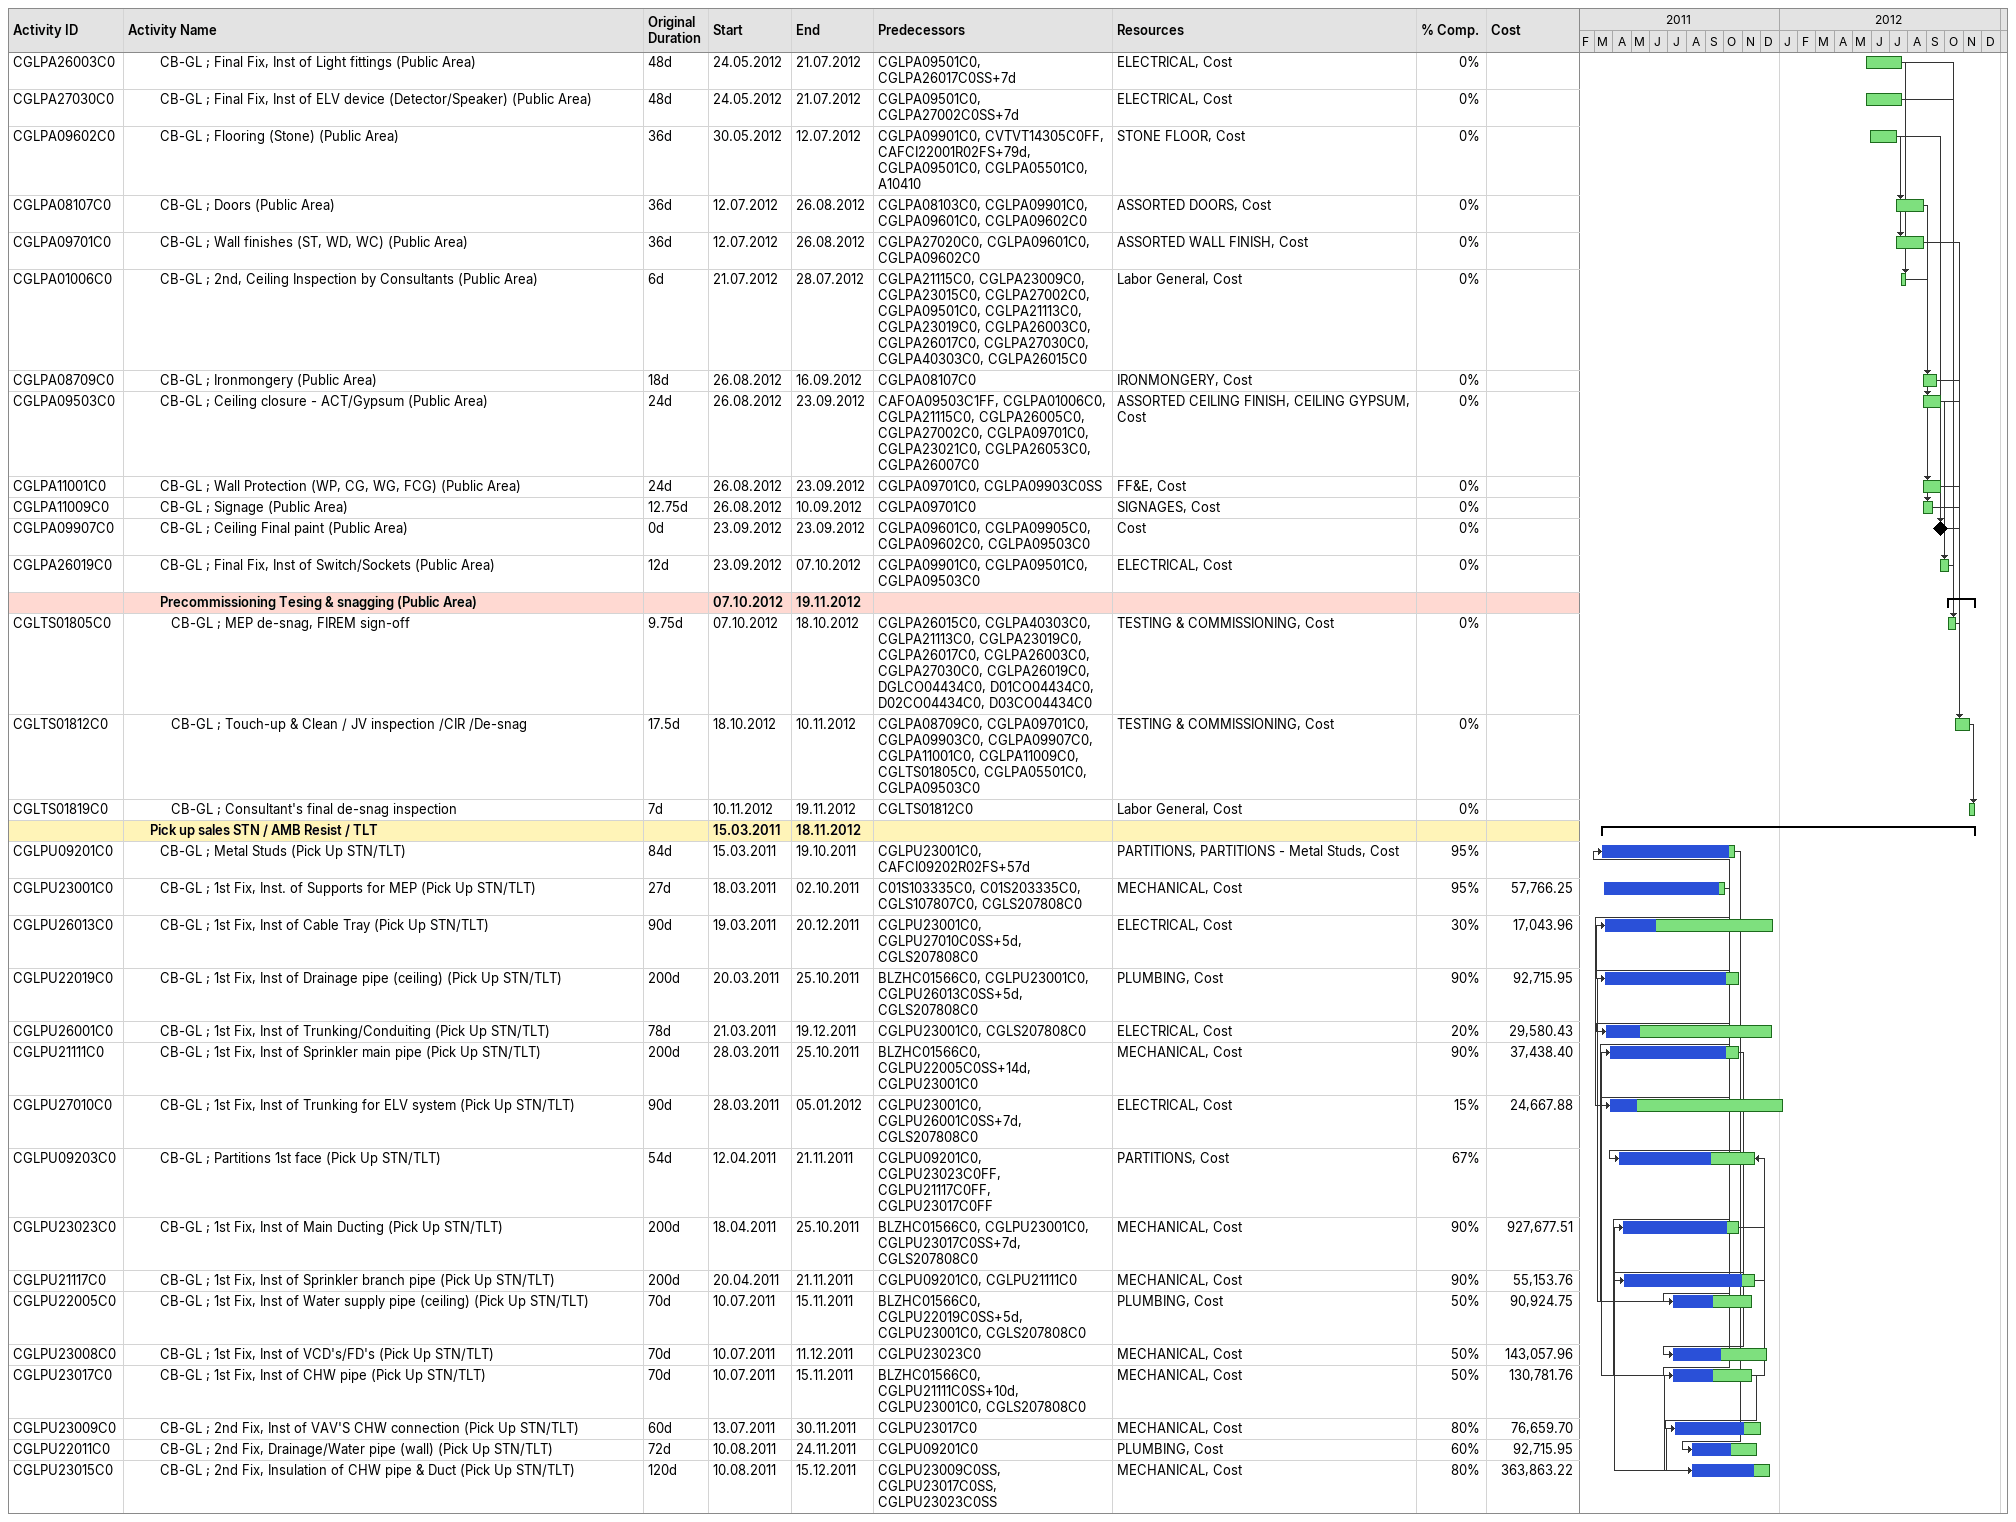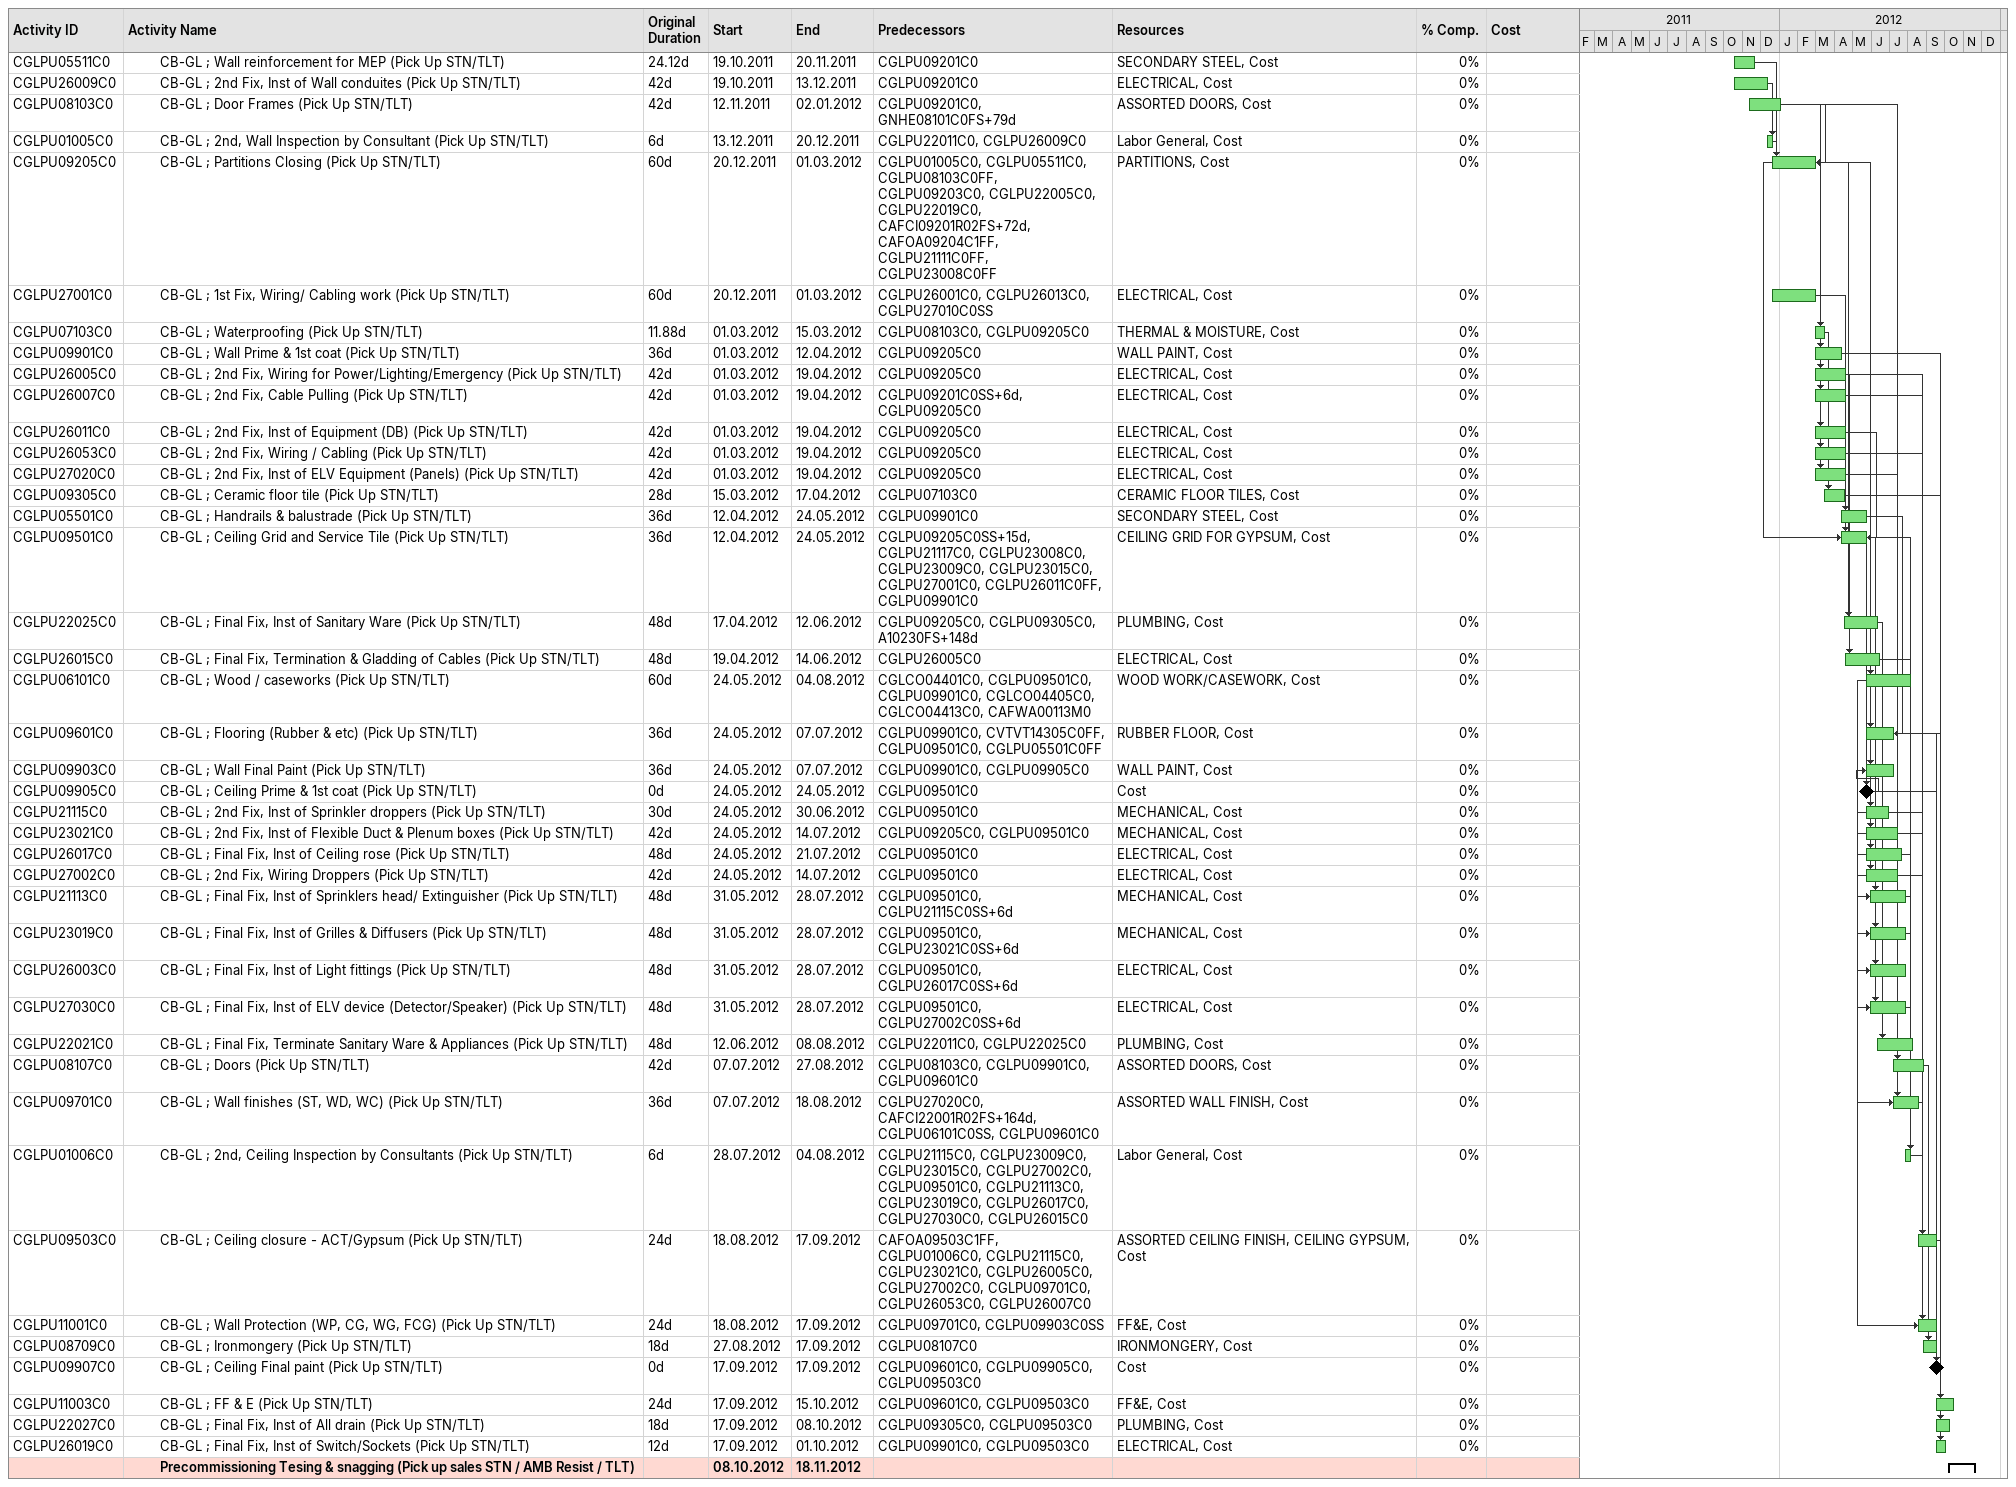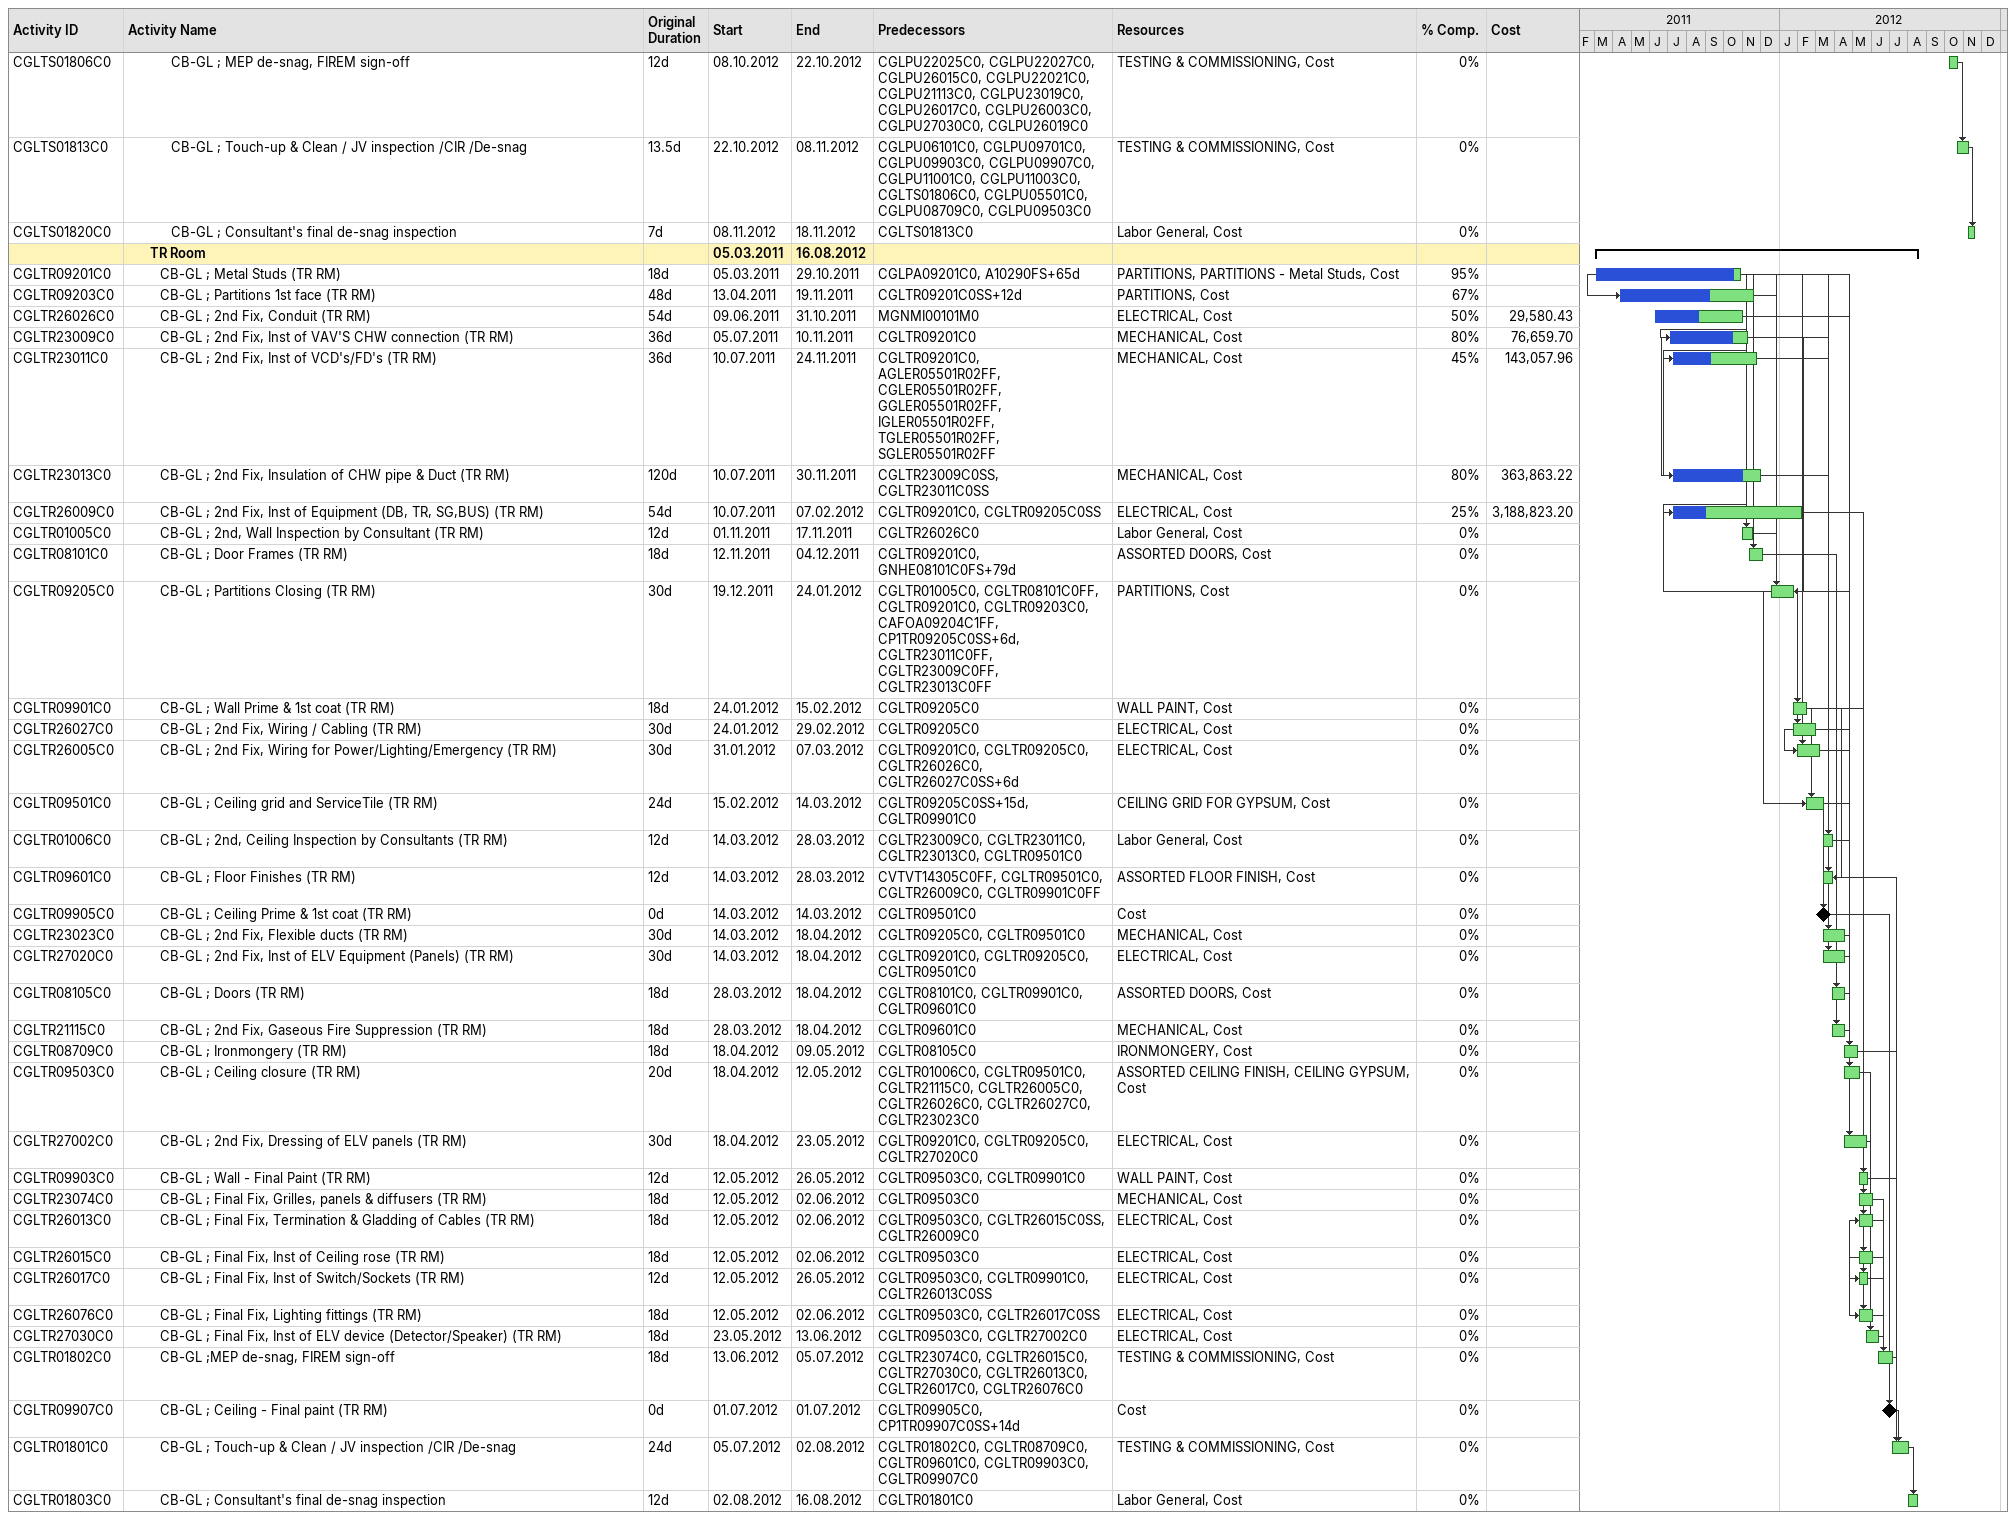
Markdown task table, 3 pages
| ID | Level | Task | Original duration | Start | Finish | Predecessors | Resources | % complete | Cost |
|---|---|---|---|---|---|---|---|---|---|
| CGLPA26003C0 | 4 | CB-GL ; Final Fix, Inst of Light fittings (Public Area) | 48d | 2012-05-24 | 2012-07-21 | CGLPA09501C0, CGLPA26017C0SS+7d | ELECTRICAL, Cost | 0 |  |
| CGLPA27030C0 | 4 | CB-GL ; Final Fix, Inst of ELV device (Detector/Speaker) (Public Area) | 48d | 2012-05-24 | 2012-07-21 | CGLPA09501C0, CGLPA27002C0SS+7d | ELECTRICAL, Cost | 0 |  |
| CGLPA09602C0 | 4 | CB-GL ; Flooring (Stone) (Public Area) | 36d | 2012-05-30 | 2012-07-12 | CGLPA09901C0, CVTVT14305C0FF, CAFCI22001R02FS+79d, CGLPA09501C0, CGLPA05501C0, A10410 | STONE FLOOR, Cost | 0 |  |
| CGLPA08107C0 | 4 | CB-GL ; Doors (Public Area) | 36d | 2012-07-12 | 2012-08-26 | CGLPA08103C0, CGLPA09901C0, CGLPA09601C0, CGLPA09602C0 | ASSORTED DOORS, Cost | 0 |  |
| CGLPA09701C0 | 4 | CB-GL ; Wall finishes (ST, WD, WC) (Public Area) | 36d | 2012-07-12 | 2012-08-26 | CGLPA27020C0, CGLPA09601C0, CGLPA09602C0 | ASSORTED WALL FINISH, Cost | 0 |  |
| CGLPA01006C0 | 4 | CB-GL ; 2nd, Ceiling Inspection by Consultants (Public Area) | 6d | 2012-07-21 | 2012-07-28 | CGLPA21115C0, CGLPA23009C0, CGLPA23015C0, CGLPA27002C0, CGLPA09501C0, CGLPA21113C0, CGLPA23019C0, CGLPA26003C0, CGLPA26017C0, CGLPA27030C0, CGLPA40303C0, CGLPA26015C0 | Labor General, Cost | 0 |  |
| CGLPA08709C0 | 4 | CB-GL ; Ironmongery (Public Area) | 18d | 2012-08-26 | 2012-09-16 | CGLPA08107C0 | IRONMONGERY, Cost | 0 |  |
| CGLPA09503C0 | 4 | CB-GL ; Ceiling closure - ACT/Gypsum (Public Area) | 24d | 2012-08-26 | 2012-09-23 | CAFOA09503C1FF, CGLPA01006C0, CGLPA21115C0, CGLPA26005C0, CGLPA27002C0, CGLPA09701C0, CGLPA23021C0, CGLPA26053C0, CGLPA26007C0 | ASSORTED CEILING FINISH, CEILING GYPSUM, Cost | 0 |  |
| CGLPA11001C0 | 4 | CB-GL ; Wall Protection (WP, CG, WG, FCG) (Public Area) | 24d | 2012-08-26 | 2012-09-23 | CGLPA09701C0, CGLPA09903C0SS | FF&E, Cost | 0 |  |
| CGLPA11009C0 | 4 | CB-GL ; Signage (Public Area) | 12.75d | 2012-08-26 | 2012-09-10 | CGLPA09701C0 | SIGNAGES, Cost | 0 |  |
| CGLPA09907C0 | 4 | CB-GL ; Ceiling Final paint (Public Area) | 0d | 2012-09-23 | 2012-09-23 | CGLPA09601C0, CGLPA09905C0, CGLPA09602C0, CGLPA09503C0 | Cost | 0 |  |
| CGLPA26019C0 | 4 | CB-GL ; Final Fix, Inst of Switch/Sockets (Public Area) | 12d | 2012-09-23 | 2012-10-07 | CGLPA09901C0, CGLPA09501C0, CGLPA09503C0 | ELECTRICAL, Cost | 0 |  |
|  | 4 | **Precommissioning Tesing & snagging (Public Area)** |  | 2012-10-07 | 2012-11-19 |  |  |  |  |
| CGLTS01805C0 | 5 | CB-GL ; MEP de-snag, FIREM sign-off | 9.75d | 2012-10-07 | 2012-10-18 | CGLPA26015C0, CGLPA40303C0, CGLPA21113C0, CGLPA23019C0, CGLPA26017C0, CGLPA26003C0, CGLPA27030C0, CGLPA26019C0, DGLCO04434C0, D01CO04434C0, D02CO04434C0, D03CO04434C0 | TESTING & COMMISSIONING, Cost | 0 |  |
| CGLTS01812C0 | 5 | CB-GL ; Touch-up & Clean / JV inspection /CIR /De-snag | 17.5d | 2012-10-18 | 2012-11-10 | CGLPA08709C0, CGLPA09701C0, CGLPA09903C0, CGLPA09907C0, CGLPA11001C0, CGLPA11009C0, CGLTS01805C0, CGLPA05501C0, CGLPA09503C0 | TESTING & COMMISSIONING, Cost | 0 |  |
| CGLTS01819C0 | 5 | CB-GL ; Consultant's final de-snag inspection | 7d | 2012-11-10 | 2012-11-19 | CGLTS01812C0 | Labor General, Cost | 0 |  |
|  | 3 | **Pick up sales STN / AMB Resist / TLT** |  | 2011-03-15 | 2012-11-18 |  |  |  |  |
| CGLPU09201C0 | 4 | CB-GL ; Metal Studs (Pick Up STN/TLT) | 84d | 2011-03-15 | 2011-10-19 | CGLPU23001C0, CAFCI09202R02FS+57d | PARTITIONS, PARTITIONS - Metal Studs, Cost | 95 |  |
| CGLPU23001C0 | 4 | CB-GL ; 1st Fix, Inst. of Supports for MEP (Pick Up STN/TLT) | 27d | 2011-03-18 | 2011-10-02 | C01S103335C0, C01S203335C0, CGLS107807C0, CGLS207808C0 | MECHANICAL, Cost | 95 | 57766.25 |
| CGLPU26013C0 | 4 | CB-GL ; 1st Fix, Inst of Cable Tray (Pick Up STN/TLT) | 90d | 2011-03-19 | 2011-12-20 | CGLPU23001C0, CGLPU27010C0SS+5d, CGLS207808C0 | ELECTRICAL, Cost | 30 | 17043.96 |
| CGLPU22019C0 | 4 | CB-GL ; 1st Fix, Inst of Drainage pipe (ceiling) (Pick Up STN/TLT) | 200d | 2011-03-20 | 2011-10-25 | BLZHC01566C0, CGLPU23001C0, CGLPU26013C0SS+5d, CGLS207808C0 | PLUMBING, Cost | 90 | 92715.95 |
| CGLPU26001C0 | 4 | CB-GL ; 1st Fix, Inst of Trunking/Conduiting (Pick Up STN/TLT) | 78d | 2011-03-21 | 2011-12-19 | CGLPU23001C0, CGLS207808C0 | ELECTRICAL, Cost | 20 | 29580.43 |
| CGLPU21111C0 | 4 | CB-GL ; 1st Fix, Inst of Sprinkler main pipe (Pick Up STN/TLT) | 200d | 2011-03-28 | 2011-10-25 | BLZHC01566C0, CGLPU22005C0SS+14d, CGLPU23001C0 | MECHANICAL, Cost | 90 | 37438.40 |
| CGLPU27010C0 | 4 | CB-GL ; 1st Fix, Inst of Trunking for ELV system (Pick Up STN/TLT) | 90d | 2011-03-28 | 2012-01-05 | CGLPU23001C0, CGLPU26001C0SS+7d, CGLS207808C0 | ELECTRICAL, Cost | 15 | 24667.88 |
| CGLPU09203C0 | 4 | CB-GL ; Partitions 1st face (Pick Up STN/TLT) | 54d | 2011-04-12 | 2011-11-21 | CGLPU09201C0, CGLPU23023C0FF, CGLPU21117C0FF, CGLPU23017C0FF | PARTITIONS, Cost | 67 |  |
| CGLPU23023C0 | 4 | CB-GL ; 1st Fix, Inst of Main Ducting (Pick Up STN/TLT) | 200d | 2011-04-18 | 2011-10-25 | BLZHC01566C0, CGLPU23001C0, CGLPU23017C0SS+7d, CGLS207808C0 | MECHANICAL, Cost | 90 | 927677.51 |
| CGLPU21117C0 | 4 | CB-GL ; 1st Fix, Inst of Sprinkler branch pipe (Pick Up STN/TLT) | 200d | 2011-04-20 | 2011-11-21 | CGLPU09201C0, CGLPU21111C0 | MECHANICAL, Cost | 90 | 55153.76 |
| CGLPU22005C0 | 4 | CB-GL ; 1st Fix, Inst of Water supply pipe (ceiling) (Pick Up STN/TLT) | 70d | 2011-07-10 | 2011-11-15 | BLZHC01566C0, CGLPU22019C0SS+5d, CGLPU23001C0, CGLS207808C0 | PLUMBING, Cost | 50 | 90924.75 |
| CGLPU23008C0 | 4 | CB-GL ; 1st Fix, Inst of VCD's/FD's (Pick Up STN/TLT) | 70d | 2011-07-10 | 2011-12-11 | CGLPU23023C0 | MECHANICAL, Cost | 50 | 143057.96 |
| CGLPU23017C0 | 4 | CB-GL ; 1st Fix, Inst of CHW pipe (Pick Up STN/TLT) | 70d | 2011-07-10 | 2011-11-15 | BLZHC01566C0, CGLPU21111C0SS+10d, CGLPU23001C0, CGLS207808C0 | MECHANICAL, Cost | 50 | 130781.76 |
| CGLPU23009C0 | 4 | CB-GL ; 2nd Fix, Inst of VAV'S CHW connection (Pick Up STN/TLT) | 60d | 2011-07-13 | 2011-11-30 | CGLPU23017C0 | MECHANICAL, Cost | 80 | 76659.70 |
| CGLPU22011C0 | 4 | CB-GL ; 2nd Fix, Drainage/Water pipe (wall) (Pick Up STN/TLT) | 72d | 2011-08-10 | 2011-11-24 | CGLPU09201C0 | PLUMBING, Cost | 60 | 92715.95 |
| CGLPU23015C0 | 4 | CB-GL ; 2nd Fix, Insulation of CHW pipe & Duct (Pick Up STN/TLT) | 120d | 2011-08-10 | 2011-12-15 | CGLPU23009C0SS, CGLPU23017C0SS, CGLPU23023C0SS | MECHANICAL, Cost | 80 | 363863.22 |
| CGLPU05511C0 | 4 | CB-GL ; Wall reinforcement for MEP (Pick Up STN/TLT) | 24.12d | 2011-10-19 | 2011-11-20 | CGLPU09201C0 | SECONDARY STEEL, Cost | 0 |  |
| CGLPU26009C0 | 4 | CB-GL ; 2nd Fix, Inst of Wall conduites (Pick Up STN/TLT) | 42d | 2011-10-19 | 2011-12-13 | CGLPU09201C0 | ELECTRICAL, Cost | 0 |  |
| CGLPU08103C0 | 4 | CB-GL ; Door Frames (Pick Up STN/TLT) | 42d | 2011-11-12 | 2012-01-02 | CGLPU09201C0, GNHE08101C0FS+79d | ASSORTED DOORS, Cost | 0 |  |
| CGLPU01005C0 | 4 | CB-GL ; 2nd, Wall Inspection by Consultant (Pick Up STN/TLT) | 6d | 2011-12-13 | 2011-12-20 | CGLPU22011C0, CGLPU26009C0 | Labor General, Cost | 0 |  |
| CGLPU09205C0 | 4 | CB-GL ; Partitions Closing (Pick Up STN/TLT) | 60d | 2011-12-20 | 2012-03-01 | CGLPU01005C0, CGLPU05511C0, CGLPU08103C0FF, CGLPU09203C0, CGLPU22005C0, CGLPU22019C0, CAFCI09201R02FS+72d, CAFOA09204C1FF, CGLPU21111C0FF, CGLPU23008C0FF | PARTITIONS, Cost | 0 |  |
| CGLPU27001C0 | 4 | CB-GL ; 1st Fix, Wiring/ Cabling work (Pick Up STN/TLT) | 60d | 2011-12-20 | 2012-03-01 | CGLPU26001C0, CGLPU26013C0, CGLPU27010C0SS | ELECTRICAL, Cost | 0 |  |
| CGLPU07103C0 | 4 | CB-GL ; Waterproofing (Pick Up STN/TLT) | 11.88d | 2012-03-01 | 2012-03-15 | CGLPU08103C0, CGLPU09205C0 | THERMAL & MOISTURE, Cost | 0 |  |
| CGLPU09901C0 | 4 | CB-GL ; Wall Prime & 1st coat (Pick Up STN/TLT) | 36d | 2012-03-01 | 2012-04-12 | CGLPU09205C0 | WALL PAINT, Cost | 0 |  |
| CGLPU26005C0 | 4 | CB-GL ; 2nd Fix, Wiring for Power/Lighting/Emergency (Pick Up STN/TLT) | 42d | 2012-03-01 | 2012-04-19 | CGLPU09205C0 | ELECTRICAL, Cost | 0 |  |
| CGLPU26007C0 | 4 | CB-GL ; 2nd Fix, Cable Pulling (Pick Up STN/TLT) | 42d | 2012-03-01 | 2012-04-19 | CGLPU09201C0SS+6d, CGLPU09205C0 | ELECTRICAL, Cost | 0 |  |
| CGLPU26011C0 | 4 | CB-GL ; 2nd Fix, Inst of Equipment (DB) (Pick Up STN/TLT) | 42d | 2012-03-01 | 2012-04-19 | CGLPU09205C0 | ELECTRICAL, Cost | 0 |  |
| CGLPU26053C0 | 4 | CB-GL ; 2nd Fix, Wiring / Cabling (Pick Up STN/TLT) | 42d | 2012-03-01 | 2012-04-19 | CGLPU09205C0 | ELECTRICAL, Cost | 0 |  |
| CGLPU27020C0 | 4 | CB-GL ; 2nd Fix, Inst of ELV Equipment (Panels) (Pick Up STN/TLT) | 42d | 2012-03-01 | 2012-04-19 | CGLPU09205C0 | ELECTRICAL, Cost | 0 |  |
| CGLPU09305C0 | 4 | CB-GL ; Ceramic floor tile (Pick Up STN/TLT) | 28d | 2012-03-15 | 2012-04-17 | CGLPU07103C0 | CERAMIC FLOOR TILES, Cost | 0 |  |
| CGLPU05501C0 | 4 | CB-GL ; Handrails & balustrade (Pick Up STN/TLT) | 36d | 2012-04-12 | 2012-05-24 | CGLPU09901C0 | SECONDARY STEEL, Cost | 0 |  |
| CGLPU09501C0 | 4 | CB-GL ; Ceiling Grid and Service Tile (Pick Up STN/TLT) | 36d | 2012-04-12 | 2012-05-24 | CGLPU09205C0SS+15d, CGLPU21117C0, CGLPU23008C0, CGLPU23009C0, CGLPU23015C0, CGLPU27001C0, CGLPU26011C0FF, CGLPU09901C0 | CEILING GRID FOR GYPSUM, Cost | 0 |  |
| CGLPU22025C0 | 4 | CB-GL ; Final Fix, Inst of Sanitary Ware (Pick Up STN/TLT) | 48d | 2012-04-17 | 2012-06-12 | CGLPU09205C0, CGLPU09305C0, A10230FS+148d | PLUMBING, Cost | 0 |  |
| CGLPU26015C0 | 4 | CB-GL ; Final Fix, Termination & Gladding of Cables (Pick Up STN/TLT) | 48d | 2012-04-19 | 2012-06-14 | CGLPU26005C0 | ELECTRICAL, Cost | 0 |  |
| CGLPU06101C0 | 4 | CB-GL ; Wood / caseworks (Pick Up STN/TLT) | 60d | 2012-05-24 | 2012-08-04 | CGLCO04401C0, CGLPU09501C0, CGLPU09901C0, CGLCO04405C0, CGLCO04413C0, CAFWA00113M0 | WOOD WORK/CASEWORK, Cost | 0 |  |
| CGLPU09601C0 | 4 | CB-GL ; Flooring (Rubber & etc) (Pick Up STN/TLT) | 36d | 2012-05-24 | 2012-07-07 | CGLPU09901C0, CVTVT14305C0FF, CGLPU09501C0, CGLPU05501C0FF | RUBBER FLOOR, Cost | 0 |  |
| CGLPU09903C0 | 4 | CB-GL ; Wall Final Paint (Pick Up STN/TLT) | 36d | 2012-05-24 | 2012-07-07 | CGLPU09901C0, CGLPU09905C0 | WALL PAINT, Cost | 0 |  |
| CGLPU09905C0 | 4 | CB-GL ; Ceiling Prime & 1st coat (Pick Up STN/TLT) | 0d | 2012-05-24 | 2012-05-24 | CGLPU09501C0 | Cost | 0 |  |
| CGLPU21115C0 | 4 | CB-GL ; 2nd Fix, Inst of Sprinkler droppers (Pick Up STN/TLT) | 30d | 2012-05-24 | 2012-06-30 | CGLPU09501C0 | MECHANICAL, Cost | 0 |  |
| CGLPU23021C0 | 4 | CB-GL ; 2nd Fix, Inst of Flexible Duct & Plenum boxes (Pick Up STN/TLT) | 42d | 2012-05-24 | 2012-07-14 | CGLPU09205C0, CGLPU09501C0 | MECHANICAL, Cost | 0 |  |
| CGLPU26017C0 | 4 | CB-GL ; Final Fix, Inst of Ceiling rose (Pick Up STN/TLT) | 48d | 2012-05-24 | 2012-07-21 | CGLPU09501C0 | ELECTRICAL, Cost | 0 |  |
| CGLPU27002C0 | 4 | CB-GL ; 2nd Fix, Wiring Droppers (Pick Up STN/TLT) | 42d | 2012-05-24 | 2012-07-14 | CGLPU09501C0 | ELECTRICAL, Cost | 0 |  |
| CGLPU21113C0 | 4 | CB-GL ; Final Fix, Inst of Sprinklers head/ Extinguisher (Pick Up STN/TLT) | 48d | 2012-05-31 | 2012-07-28 | CGLPU09501C0, CGLPU21115C0SS+6d | MECHANICAL, Cost | 0 |  |
| CGLPU23019C0 | 4 | CB-GL ; Final Fix, Inst of Grilles & Diffusers (Pick Up STN/TLT) | 48d | 2012-05-31 | 2012-07-28 | CGLPU09501C0, CGLPU23021C0SS+6d | MECHANICAL, Cost | 0 |  |
| CGLPU26003C0 | 4 | CB-GL ; Final Fix, Inst of Light fittings (Pick Up STN/TLT) | 48d | 2012-05-31 | 2012-07-28 | CGLPU09501C0, CGLPU26017C0SS+6d | ELECTRICAL, Cost | 0 |  |
| CGLPU27030C0 | 4 | CB-GL ; Final Fix, Inst of ELV device (Detector/Speaker) (Pick Up STN/TLT) | 48d | 2012-05-31 | 2012-07-28 | CGLPU09501C0, CGLPU27002C0SS+6d | ELECTRICAL, Cost | 0 |  |
| CGLPU22021C0 | 4 | CB-GL ; Final Fix, Terminate Sanitary Ware & Appliances (Pick Up STN/TLT) | 48d | 2012-06-12 | 2012-08-08 | CGLPU22011C0, CGLPU22025C0 | PLUMBING, Cost | 0 |  |
| CGLPU08107C0 | 4 | CB-GL ; Doors (Pick Up STN/TLT) | 42d | 2012-07-07 | 2012-08-27 | CGLPU08103C0, CGLPU09901C0, CGLPU09601C0 | ASSORTED DOORS, Cost | 0 |  |
| CGLPU09701C0 | 4 | CB-GL ; Wall finishes (ST, WD, WC) (Pick Up STN/TLT) | 36d | 2012-07-07 | 2012-08-18 | CGLPU27020C0, CAFCI22001R02FS+164d, CGLPU06101C0SS, CGLPU09601C0 | ASSORTED WALL FINISH, Cost | 0 |  |
| CGLPU01006C0 | 4 | CB-GL ; 2nd, Ceiling Inspection by Consultants (Pick Up STN/TLT) | 6d | 2012-07-28 | 2012-08-04 | CGLPU21115C0, CGLPU23009C0, CGLPU23015C0, CGLPU27002C0, CGLPU09501C0, CGLPU21113C0, CGLPU23019C0, CGLPU26017C0, CGLPU27030C0, CGLPU26015C0 | Labor General, Cost | 0 |  |
| CGLPU09503C0 | 4 | CB-GL ; Ceiling closure - ACT/Gypsum (Pick Up STN/TLT) | 24d | 2012-08-18 | 2012-09-17 | CAFOA09503C1FF, CGLPU01006C0, CGLPU21115C0, CGLPU23021C0, CGLPU26005C0, CGLPU27002C0, CGLPU09701C0, CGLPU26053C0, CGLPU26007C0 | ASSORTED CEILING FINISH, CEILING GYPSUM, Cost | 0 |  |
| CGLPU11001C0 | 4 | CB-GL ; Wall Protection (WP, CG, WG, FCG) (Pick Up STN/TLT) | 24d | 2012-08-18 | 2012-09-17 | CGLPU09701C0, CGLPU09903C0SS | FF&E, Cost | 0 |  |
| CGLPU08709C0 | 4 | CB-GL ; Ironmongery (Pick Up STN/TLT) | 18d | 2012-08-27 | 2012-09-17 | CGLPU08107C0 | IRONMONGERY, Cost | 0 |  |
| CGLPU09907C0 | 4 | CB-GL ; Ceiling Final paint (Pick Up STN/TLT) | 0d | 2012-09-17 | 2012-09-17 | CGLPU09601C0, CGLPU09905C0, CGLPU09503C0 | Cost | 0 |  |
| CGLPU11003C0 | 4 | CB-GL ; FF & E (Pick Up STN/TLT) | 24d | 2012-09-17 | 2012-10-15 | CGLPU09601C0, CGLPU09503C0 | FF&E, Cost | 0 |  |
| CGLPU22027C0 | 4 | CB-GL ; Final Fix, Inst of All drain (Pick Up STN/TLT) | 18d | 2012-09-17 | 2012-10-08 | CGLPU09305C0, CGLPU09503C0 | PLUMBING, Cost | 0 |  |
| CGLPU26019C0 | 4 | CB-GL ; Final Fix, Inst of Switch/Sockets (Pick Up STN/TLT) | 12d | 2012-09-17 | 2012-10-01 | CGLPU09901C0, CGLPU09503C0 | ELECTRICAL, Cost | 0 |  |
|  | 4 | **Precommissioning Tesing & snagging (Pick up sales STN / AMB Resist / TLT)** |  | 2012-10-08 | 2012-11-18 |  |  |  |  |
| CGLTS01806C0 | 5 | CB-GL ; MEP de-snag, FIREM sign-off | 12d | 2012-10-08 | 2012-10-22 | CGLPU22025C0, CGLPU22027C0, CGLPU26015C0, CGLPU22021C0, CGLPU21113C0, CGLPU23019C0, CGLPU26017C0, CGLPU26003C0, CGLPU27030C0, CGLPU26019C0 | TESTING & COMMISSIONING, Cost | 0 |  |
| CGLTS01813C0 | 5 | CB-GL ; Touch-up & Clean / JV inspection /CIR /De-snag | 13.5d | 2012-10-22 | 2012-11-08 | CGLPU06101C0, CGLPU09701C0, CGLPU09903C0, CGLPU09907C0, CGLPU11001C0, CGLPU11003C0, CGLTS01806C0, CGLPU05501C0, CGLPU08709C0, CGLPU09503C0 | TESTING & COMMISSIONING, Cost | 0 |  |
| CGLTS01820C0 | 5 | CB-GL ; Consultant's final de-snag inspection | 7d | 2012-11-08 | 2012-11-18 | CGLTS01813C0 | Labor General, Cost | 0 |  |
|  | 3 | **TR Room** |  | 2011-03-05 | 2012-08-16 |  |  |  |  |
| CGLTR09201C0 | 4 | CB-GL ; Metal Studs (TR RM) | 18d | 2011-03-05 | 2011-10-29 | CGLPA09201C0, A10290FS+65d | PARTITIONS, PARTITIONS - Metal Studs, Cost | 95 |  |
| CGLTR09203C0 | 4 | CB-GL ; Partitions 1st face (TR RM) | 48d | 2011-04-13 | 2011-11-19 | CGLTR09201C0SS+12d | PARTITIONS, Cost | 67 |  |
| CGLTR26026C0 | 4 | CB-GL ; 2nd Fix, Conduit (TR RM) | 54d | 2011-06-09 | 2011-10-31 | MGNMI00101M0 | ELECTRICAL, Cost | 50 | 29580.43 |
| CGLTR23009C0 | 4 | CB-GL ; 2nd Fix, Inst of VAV'S CHW connection (TR RM) | 36d | 2011-07-05 | 2011-11-10 | CGLTR09201C0 | MECHANICAL, Cost | 80 | 76659.70 |
| CGLTR23011C0 | 4 | CB-GL ; 2nd Fix, Inst of VCD's/FD's (TR RM) | 36d | 2011-07-10 | 2011-11-24 | CGLTR09201C0, AGLER05501R02FF, CGLER05501R02FF, GGLER05501R02FF, IGLER05501R02FF, TGLER05501R02FF, SGLER05501R02FF | MECHANICAL, Cost | 45 | 143057.96 |
| CGLTR23013C0 | 4 | CB-GL ; 2nd Fix, Insulation of CHW pipe & Duct (TR RM) | 120d | 2011-07-10 | 2011-11-30 | CGLTR23009C0SS, CGLTR23011C0SS | MECHANICAL, Cost | 80 | 363863.22 |
| CGLTR26009C0 | 4 | CB-GL ; 2nd Fix, Inst of Equipment (DB, TR, SG,BUS) (TR RM) | 54d | 2011-07-10 | 2012-02-07 | CGLTR09201C0, CGLTR09205C0SS | ELECTRICAL, Cost | 25 | 3188823.20 |
| CGLTR01005C0 | 4 | CB-GL ; 2nd, Wall Inspection by Consultant (TR RM) | 12d | 2011-11-01 | 2011-11-17 | CGLTR26026C0 | Labor General, Cost | 0 |  |
| CGLTR08101C0 | 4 | CB-GL ; Door Frames (TR RM) | 18d | 2011-11-12 | 2011-12-04 | CGLTR09201C0, GNHE08101C0FS+79d | ASSORTED DOORS, Cost | 0 |  |
| CGLTR09205C0 | 4 | CB-GL ; Partitions Closing (TR RM) | 30d | 2011-12-19 | 2012-01-24 | CGLTR01005C0, CGLTR08101C0FF, CGLTR09201C0, CGLTR09203C0, CAFOA09204C1FF, CP1TR09205C0SS+6d, CGLTR23011C0FF, CGLTR23009C0FF, CGLTR23013C0FF | PARTITIONS, Cost | 0 |  |
| CGLTR09901C0 | 4 | CB-GL ; Wall Prime & 1st coat (TR RM) | 18d | 2012-01-24 | 2012-02-15 | CGLTR09205C0 | WALL PAINT, Cost | 0 |  |
| CGLTR26027C0 | 4 | CB-GL ; 2nd Fix, Wiring / Cabling (TR RM) | 30d | 2012-01-24 | 2012-02-29 | CGLTR09205C0 | ELECTRICAL, Cost | 0 |  |
| CGLTR26005C0 | 4 | CB-GL ; 2nd Fix, Wiring for Power/Lighting/Emergency (TR RM) | 30d | 2012-01-31 | 2012-03-07 | CGLTR09201C0, CGLTR09205C0, CGLTR26026C0, CGLTR26027C0SS+6d | ELECTRICAL, Cost | 0 |  |
| CGLTR09501C0 | 4 | CB-GL ; Ceiling grid and ServiceTile (TR RM) | 24d | 2012-02-15 | 2012-03-14 | CGLTR09205C0SS+15d, CGLTR09901C0 | CEILING GRID FOR GYPSUM, Cost | 0 |  |
| CGLTR01006C0 | 4 | CB-GL ; 2nd, Ceiling Inspection by Consultants (TR RM) | 12d | 2012-03-14 | 2012-03-28 | CGLTR23009C0, CGLTR23011C0, CGLTR23013C0, CGLTR09501C0 | Labor General, Cost | 0 |  |
| CGLTR09601C0 | 4 | CB-GL ; Floor Finishes (TR RM) | 12d | 2012-03-14 | 2012-03-28 | CVTVT14305C0FF, CGLTR09501C0, CGLTR26009C0, CGLTR09901C0FF | ASSORTED FLOOR FINISH, Cost | 0 |  |
| CGLTR09905C0 | 4 | CB-GL ; Ceiling Prime & 1st coat (TR RM) | 0d | 2012-03-14 | 2012-03-14 | CGLTR09501C0 | Cost | 0 |  |
| CGLTR23023C0 | 4 | CB-GL ; 2nd Fix, Flexible ducts (TR RM) | 30d | 2012-03-14 | 2012-04-18 | CGLTR09205C0, CGLTR09501C0 | MECHANICAL, Cost | 0 |  |
| CGLTR27020C0 | 4 | CB-GL ; 2nd Fix, Inst of ELV Equipment (Panels) (TR RM) | 30d | 2012-03-14 | 2012-04-18 | CGLTR09201C0, CGLTR09205C0, CGLTR09501C0 | ELECTRICAL, Cost | 0 |  |
| CGLTR08105C0 | 4 | CB-GL ; Doors (TR RM) | 18d | 2012-03-28 | 2012-04-18 | CGLTR08101C0, CGLTR09901C0, CGLTR09601C0 | ASSORTED DOORS, Cost | 0 |  |
| CGLTR21115C0 | 4 | CB-GL ; 2nd Fix, Gaseous Fire Suppression (TR RM) | 18d | 2012-03-28 | 2012-04-18 | CGLTR09601C0 | MECHANICAL, Cost | 0 |  |
| CGLTR08709C0 | 4 | CB-GL ; Ironmongery (TR RM) | 18d | 2012-04-18 | 2012-05-09 | CGLTR08105C0 | IRONMONGERY, Cost | 0 |  |
| CGLTR09503C0 | 4 | CB-GL ; Ceiling closure (TR RM) | 20d | 2012-04-18 | 2012-05-12 | CGLTR01006C0, CGLTR09501C0, CGLTR21115C0, CGLTR26005C0, CGLTR26026C0, CGLTR26027C0, CGLTR23023C0 | ASSORTED CEILING FINISH, CEILING GYPSUM, Cost | 0 |  |
| CGLTR27002C0 | 4 | CB-GL ; 2nd Fix, Dressing of ELV panels (TR RM) | 30d | 2012-04-18 | 2012-05-23 | CGLTR09201C0, CGLTR09205C0, CGLTR27020C0 | ELECTRICAL, Cost | 0 |  |
| CGLTR09903C0 | 4 | CB-GL ; Wall - Final Paint (TR RM) | 12d | 2012-05-12 | 2012-05-26 | CGLTR09503C0, CGLTR09901C0 | WALL PAINT, Cost | 0 |  |
| CGLTR23074C0 | 4 | CB-GL ; Final Fix, Grilles, panels & diffusers (TR RM) | 18d | 2012-05-12 | 2012-06-02 | CGLTR09503C0 | MECHANICAL, Cost | 0 |  |
| CGLTR26013C0 | 4 | CB-GL ; Final Fix, Termination & Gladding of Cables (TR RM) | 18d | 2012-05-12 | 2012-06-02 | CGLTR09503C0, CGLTR26015C0SS, CGLTR26009C0 | ELECTRICAL, Cost | 0 |  |
| CGLTR26015C0 | 4 | CB-GL ; Final Fix, Inst of Ceiling rose (TR RM) | 18d | 2012-05-12 | 2012-06-02 | CGLTR09503C0 | ELECTRICAL, Cost | 0 |  |
| CGLTR26017C0 | 4 | CB-GL ; Final Fix, Inst of Switch/Sockets (TR RM) | 12d | 2012-05-12 | 2012-05-26 | CGLTR09503C0, CGLTR09901C0, CGLTR26013C0SS | ELECTRICAL, Cost | 0 |  |
| CGLTR26076C0 | 4 | CB-GL ; Final Fix, Lighting fittings (TR RM) | 18d | 2012-05-12 | 2012-06-02 | CGLTR09503C0, CGLTR26017C0SS | ELECTRICAL, Cost | 0 |  |
| CGLTR27030C0 | 4 | CB-GL ; Final Fix, Inst of ELV device (Detector/Speaker) (TR RM) | 18d | 2012-05-23 | 2012-06-13 | CGLTR09503C0, CGLTR27002C0 | ELECTRICAL, Cost | 0 |  |
| CGLTR01802C0 | 4 | CB-GL ;MEP de-snag, FIREM sign-off | 18d | 2012-06-13 | 2012-07-05 | CGLTR23074C0, CGLTR26015C0, CGLTR27030C0, CGLTR26013C0, CGLTR26017C0, CGLTR26076C0 | TESTING & COMMISSIONING, Cost | 0 |  |
| CGLTR09907C0 | 4 | CB-GL ; Ceiling - Final paint (TR RM) | 0d | 2012-07-01 | 2012-07-01 | CGLTR09905C0, CP1TR09907C0SS+14d | Cost | 0 |  |
| CGLTR01801C0 | 4 | CB-GL ; Touch-up & Clean / JV inspection /CIR /De-snag | 24d | 2012-07-05 | 2012-08-02 | CGLTR01802C0, CGLTR08709C0, CGLTR09601C0, CGLTR09903C0, CGLTR09907C0 | TESTING & COMMISSIONING, Cost | 0 |  |
| CGLTR01803C0 | 4 | CB-GL ; Consultant's final de-snag inspection | 12d | 2012-08-02 | 2012-08-16 | CGLTR01801C0 | Labor General, Cost | 0 |  |
